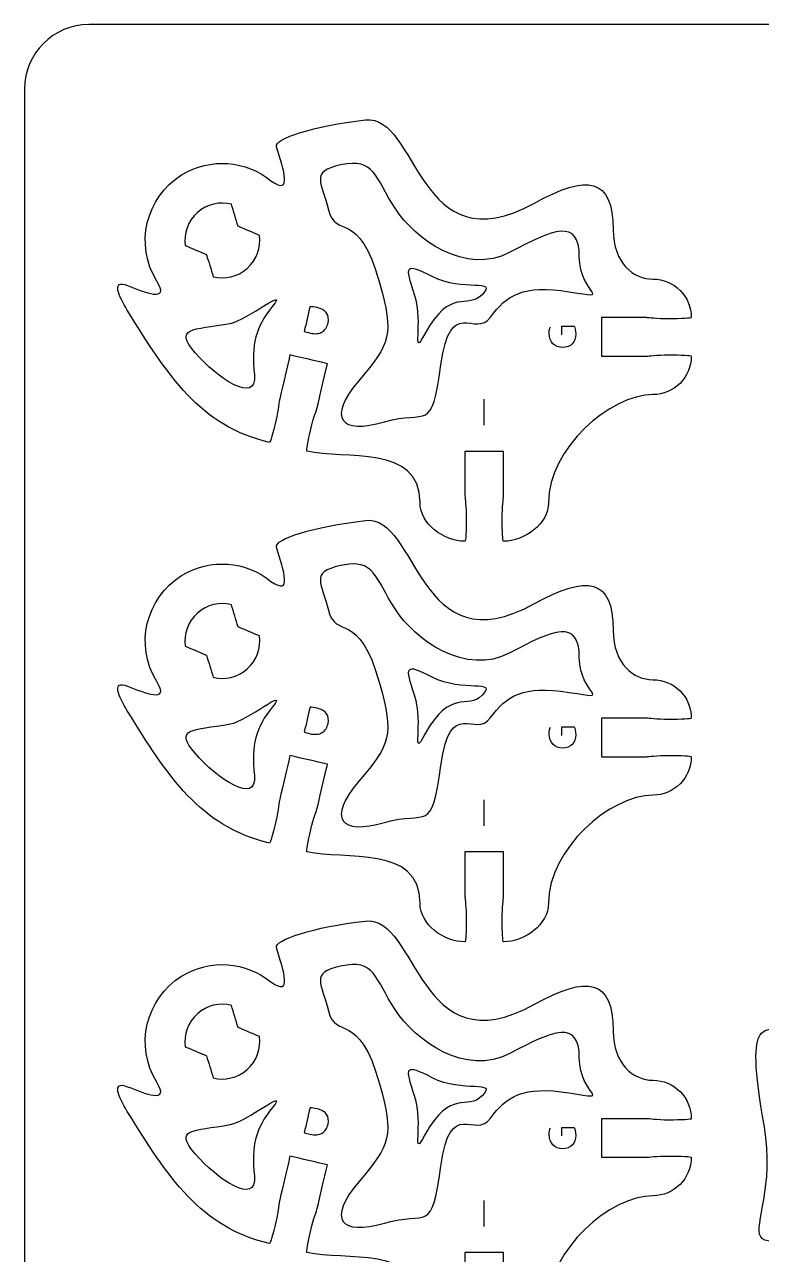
# Model space of a CAD drawing. Extents: x 0 to 300, y 0 to 300.
# Drawn here: x 0 to 57.5, y 204.2 to 300.1 of the extents above; entities that cross this region are included whole.
import ezdxf

# ---------------------------------------------------------------- set-up
doc = ezdxf.new("R2010")
doc.units = 0
doc.header["$MEASUREMENT"] = 0
doc.layers.add('DEFAULT', color=7, linetype='CONTINUOUS')

msp = doc.modelspace()

# ---------------------------------------------------------------- linework, layer by layer
at = {"layer": 'DEFAULT', "color": 250}
for points in [[(35.859, 268.837), (35.859, 270.858)], [(35.859, 237.63), (35.859, 239.651)], [(35.859, 206.423), (35.859, 208.444)]]:
    msp.add_lwpolyline(points, dxfattribs=at)
at = {"layer": 'DEFAULT', "color": 1}
for points, knots in [([(295.05, 0.05), (198.383, 0.05), (101.717, 0.05), (5.05, 0.05), (2.3, 0.05), (0.05, 2.3), (0.05, 5.05), (0.05, 101.717), (0.05, 198.383), (0.05, 295.05), (0.05, 297.8), (2.3, 300.05), (5.05, 300.05), (101.717, 300.05), (198.383, 300.05), (295.05, 300.05), (297.8, 300.05), (300.05, 297.8), (300.05, 295.05), (300.05, 198.383), (300.05, 101.717), (300.05, 5.05), (300.05, 2.3), (297.8, 0.05), (295.05, 0.05)], [0, 0, 0, 0, 822.047, 822.047, 822.047, 823.047, 823.047, 823.047, 1645.094, 1645.094, 1645.094, 1646.094, 1646.094, 1646.094, 2468.141, 2468.141, 2468.141, 2469.141, 2469.141, 2469.141, 3291.188, 3291.188, 3291.188, 3292.188, 3292.188, 3292.188, 3292.188]), ([(79.641, 271.99), (86.947, 263.605), (82.708, 251.067), (80.923, 249.241), (79.138, 247.415), (81.908, 246.253), (83.262, 244.26), (84.617, 242.269), (87.439, 238.782), (87.771, 251.98), (88.103, 265.178), (85.345, 286.497), (80.466, 286.76), (74.298, 287.092), (70.57, 296.133), (69.957, 291.154), (65.719, 256.718), (58.946, 273.524), (61.182, 248.205), (64.985, 205.123), (54.366, 232.939), (57.687, 214.179), (59.331, 204.891), (50.993, 202.385), (70.549, 208.97), (81.631, 212.702), (70.396, 216.923), (70.838, 221.309), (71.155, 224.459), (76.641, 228.243), (76.641, 232.421), (76.641, 232.478), (75.854, 232.524), (74.888, 232.524), (73.921, 232.524), (73.311, 232.421), (73.138, 232.421), (71.972, 232.421), (70.805, 232.421), (69.639, 232.421), (69.639, 233.422), (69.639, 234.423), (69.639, 235.424), (70.805, 235.424), (71.972, 235.424), (73.138, 235.424), (73.311, 235.424), (73.921, 235.321), (74.888, 235.321), (75.854, 235.321), (76.641, 235.367), (76.641, 235.424), (76.641, 245.823), (66.038, 237.189), (70.557, 260.65), (73.66, 276.757), (77.386, 274.579), (79.641, 271.99)], [1, 1, 1, 1, 2, 2, 2, 3, 3, 3, 4, 4, 4, 5, 5, 5, 6, 6, 6, 7, 7, 7, 8, 8, 8, 9, 9, 9, 10, 10, 10, 11, 11, 11, 12, 12, 12, 13, 13, 13, 22.92, 22.92, 22.92, 31.43, 31.43, 31.43, 41.35, 41.35, 41.35, 42.35, 42.35, 42.35, 43.35, 43.35, 43.35, 44.35, 44.35, 44.35, 45.35, 45.35, 45.35, 45.35]), ([(34.36, 263.302), (34.36, 264.47), (34.36, 265.638), (34.36, 266.806), (35.36, 266.806), (36.359, 266.806), (37.359, 266.806), (37.359, 265.638), (37.359, 264.47), (37.359, 263.302), (37.359, 263.13), (37.26, 262.523), (37.26, 261.553), (37.26, 260.586), (37.306, 259.803), (37.359, 259.803), (39.02, 259.803), (40.862, 261.147), (40.862, 262.805), (40.862, 267.06), (45.716, 271.226), (48.993, 271.226), (50.651, 271.226), (51.995, 272.566), (51.995, 274.224), (51.995, 274.281), (51.212, 274.323), (50.246, 274.323), (49.279, 274.323), (48.669, 274.224), (48.496, 274.224), (47.329, 274.224), (46.163, 274.224), (44.996, 274.224), (44.996, 275.224), (44.996, 276.224), (44.996, 277.223), (46.163, 277.223), (47.329, 277.223), (48.496, 277.223), (48.669, 277.223), (49.279, 277.124), (50.246, 277.124), (51.212, 277.124), (51.995, 277.17), (51.995, 277.223), (51.995, 278.885), (50.655, 280.225), (48.997, 280.225), (47.529, 280.225), (45.903, 281.446), (45.91, 284.074), (45.91, 288.138), (43.878, 288.417), (39.779, 286.148), (30.645, 281.097), (30.691, 293.105), (26.61, 292.629), (22.531, 292.153), (19.483, 291.175), (19.678, 290.54), (20.238, 288.695), (20.948, 286.688), (19.247, 287.884), (17.321, 289.457), (14.52, 289.722), (12.287, 288.336), (9.475, 286.589), (8.607, 282.885), (10.354, 280.07), (11.433, 278.338), (9.362, 279.216), (8.071, 279.724), (6.78, 280.236), (7.376, 278.878), (8.05, 277.795), (11.211, 272.704), (13.726, 268.76), (19.127, 267.5), (19.184, 267.5), (19.402, 268.248), (19.621, 269.18), (19.843, 270.122), (19.886, 270.735), (19.924, 270.905), (20.122, 271.759), (20.722, 274.316), (20.722, 274.316), (21.695, 274.089), (22.669, 273.862), (23.643, 273.635), (23.643, 273.635), (23.047, 271.074), (22.845, 270.224), (22.803, 270.055), (22.57, 269.487), (22.352, 268.541), (22.129, 267.599), (21.995, 266.83), (22.048, 266.816), (24.969, 266.128), (30.861, 267.402), (30.861, 262.805), (30.861, 261.147), (32.702, 259.803), (34.36, 259.803), (34.417, 259.803), (34.459, 260.586), (34.459, 261.553), (34.459, 262.523), (34.36, 263.13), (34.36, 263.302)], [2, 2, 2, 2, 11.93, 11.93, 11.93, 20.43, 20.43, 20.43, 30.36, 30.36, 30.36, 31.36, 31.36, 31.36, 32.36, 32.36, 32.36, 33.36, 33.36, 33.36, 34.36, 34.36, 34.36, 35.36, 35.36, 35.36, 36.36, 36.36, 36.36, 37.36, 37.36, 37.36, 47.28, 47.28, 47.28, 55.78, 55.78, 55.78, 65.7, 65.7, 65.7, 66.7, 66.7, 66.7, 67.7, 67.7, 67.7, 68.7, 68.7, 68.7, 69.7, 69.7, 69.7, 70.7, 70.7, 70.7, 71.7, 71.7, 71.7, 72.7, 72.7, 72.7, 73.7, 73.7, 73.7, 74.7, 74.7, 74.7, 75.7, 75.7, 75.7, 76.7, 76.7, 76.7, 77.7, 77.7, 77.7, 78.7, 78.7, 78.7, 79.7, 79.7, 79.7, 80.7, 80.7, 80.7, 81.7, 81.7, 81.7, 90.201959, 90.201959, 90.201959, 91.201959, 91.201959, 91.201959, 92.201959, 92.201959, 92.201959, 93.201959, 93.201959, 93.201959, 94.201959, 94.201959, 94.201959, 95.201959, 95.201959, 95.201959, 96.201959, 96.201959, 96.201959, 97.201959, 97.201959, 97.201959, 97.201959]), ([(14.749, 280.409), (14.573, 280.984), (14.396, 281.559), (14.22, 282.134), (13.669, 282.369), (13.117, 282.604), (12.566, 282.839), (12.442, 283.767), (12.76, 284.737), (13.511, 285.407), (14.259, 286.074), (15.261, 286.289), (16.167, 286.057), (16.34, 285.484), (16.513, 284.911), (16.686, 284.339), (17.239, 284.102), (17.791, 283.866), (18.344, 283.629), (18.464, 282.702), (18.146, 281.732), (17.399, 281.061), (16.647, 280.395), (15.652, 280.186), (14.749, 280.409)], [0, 0, 0, 0, 5.11489, 5.11489, 5.11489, 10.213527, 10.213527, 10.213527, 11.213527, 11.213527, 11.213527, 12.213527, 12.213527, 12.213527, 17.30055, 17.30055, 17.30055, 22.412311, 22.412311, 22.412311, 23.412311, 23.412311, 23.412311, 24.412311, 24.412311, 24.412311, 24.412311]), ([(34.36, 232.095), (34.36, 233.263), (34.36, 234.431), (34.36, 235.598), (35.36, 235.598), (36.359, 235.598), (37.359, 235.598), (37.359, 234.431), (37.359, 233.263), (37.359, 232.095), (37.359, 231.922), (37.26, 231.316), (37.26, 230.346), (37.26, 229.379), (37.306, 228.596), (37.359, 228.596), (39.02, 228.596), (40.862, 229.94), (40.862, 231.598), (40.862, 235.852), (45.716, 240.019), (48.993, 240.019), (50.651, 240.019), (51.995, 241.359), (51.995, 243.017), (51.995, 243.074), (51.212, 243.116), (50.246, 243.116), (49.279, 243.116), (48.669, 243.017), (48.496, 243.017), (47.329, 243.017), (46.163, 243.017), (44.996, 243.017), (44.996, 244.017), (44.996, 245.016), (44.996, 246.016), (46.163, 246.016), (47.329, 246.016), (48.496, 246.016), (48.669, 246.016), (49.279, 245.917), (50.246, 245.917), (51.212, 245.917), (51.995, 245.963), (51.995, 246.016), (51.995, 247.677), (50.655, 249.018), (48.997, 249.018), (47.529, 249.018), (45.903, 250.239), (45.91, 252.867), (45.91, 256.931), (43.878, 257.21), (39.779, 254.941), (30.645, 249.889), (30.691, 261.898), (26.61, 261.422), (22.531, 260.945), (19.483, 259.968), (19.678, 259.333), (20.238, 257.488), (20.948, 255.481), (19.247, 256.677), (17.321, 258.25), (14.52, 258.515), (12.287, 257.128), (9.475, 255.382), (8.607, 251.678), (10.354, 248.863), (11.433, 247.131), (9.362, 248.009), (8.071, 248.517), (6.78, 249.029), (7.376, 247.67), (8.05, 246.587), (11.211, 241.497), (13.726, 237.553), (19.127, 236.293), (19.184, 236.293), (19.402, 237.041), (19.621, 237.973), (19.843, 238.914), (19.886, 239.528), (19.924, 239.698), (20.122, 240.551), (20.722, 243.109), (20.722, 243.109), (21.695, 242.882), (22.669, 242.655), (23.643, 242.428), (23.643, 242.428), (23.047, 239.867), (22.845, 239.017), (22.803, 238.847), (22.57, 238.279), (22.352, 237.334), (22.129, 236.392), (21.995, 235.623), (22.048, 235.609), (24.969, 234.921), (30.861, 236.195), (30.861, 231.598), (30.861, 229.94), (32.702, 228.596), (34.36, 228.596), (34.417, 228.596), (34.459, 229.379), (34.459, 230.346), (34.459, 231.316), (34.36, 231.922), (34.36, 232.095)], [2, 2, 2, 2, 11.93, 11.93, 11.93, 20.43, 20.43, 20.43, 30.36, 30.36, 30.36, 31.36, 31.36, 31.36, 32.36, 32.36, 32.36, 33.36, 33.36, 33.36, 34.36, 34.36, 34.36, 35.36, 35.36, 35.36, 36.36, 36.36, 36.36, 37.36, 37.36, 37.36, 47.28, 47.28, 47.28, 55.78, 55.78, 55.78, 65.7, 65.7, 65.7, 66.7, 66.7, 66.7, 67.7, 67.7, 67.7, 68.7, 68.7, 68.7, 69.7, 69.7, 69.7, 70.7, 70.7, 70.7, 71.7, 71.7, 71.7, 72.7, 72.7, 72.7, 73.7, 73.7, 73.7, 74.7, 74.7, 74.7, 75.7, 75.7, 75.7, 76.7, 76.7, 76.7, 77.7, 77.7, 77.7, 78.7, 78.7, 78.7, 79.7, 79.7, 79.7, 80.7, 80.7, 80.7, 81.7, 81.7, 81.7, 90.201959, 90.201959, 90.201959, 91.201959, 91.201959, 91.201959, 92.201959, 92.201959, 92.201959, 93.201959, 93.201959, 93.201959, 94.201959, 94.201959, 94.201959, 95.201959, 95.201959, 95.201959, 96.201959, 96.201959, 96.201959, 97.201959, 97.201959, 97.201959, 97.201959]), ([(14.749, 249.201), (14.573, 249.777), (14.396, 250.352), (14.22, 250.927), (13.669, 251.162), (13.117, 251.397), (12.566, 251.632), (12.442, 252.56), (12.76, 253.53), (13.511, 254.2), (14.259, 254.867), (15.261, 255.082), (16.167, 254.849), (16.34, 254.277), (16.513, 253.704), (16.686, 253.131), (17.239, 252.895), (17.791, 252.659), (18.344, 252.422), (18.464, 251.495), (18.146, 250.524), (17.399, 249.854), (16.647, 249.187), (15.652, 248.979), (14.749, 249.201)], [0, 0, 0, 0, 5.11489, 5.11489, 5.11489, 10.213527, 10.213527, 10.213527, 11.213527, 11.213527, 11.213527, 12.213527, 12.213527, 12.213527, 17.30055, 17.30055, 17.30055, 22.412311, 22.412311, 22.412311, 23.412311, 23.412311, 23.412311, 24.412311, 24.412311, 24.412311, 24.412311]), ([(34.36, 200.888), (34.36, 202.056), (34.36, 203.224), (34.36, 204.391), (35.36, 204.391), (36.359, 204.391), (37.359, 204.391), (37.359, 203.224), (37.359, 202.056), (37.359, 200.888), (37.359, 200.715), (37.26, 200.109), (37.26, 199.138), (37.26, 198.172), (37.306, 197.389), (37.359, 197.389), (39.02, 197.389), (40.862, 198.733), (40.862, 200.391), (40.862, 204.645), (45.716, 208.812), (48.993, 208.812), (50.651, 208.812), (51.995, 210.152), (51.995, 211.81), (51.995, 211.867), (51.212, 211.909), (50.246, 211.909), (49.279, 211.909), (48.669, 211.81), (48.496, 211.81), (47.329, 211.81), (46.163, 211.81), (44.996, 211.81), (44.996, 212.81), (44.996, 213.809), (44.996, 214.809), (46.163, 214.809), (47.329, 214.809), (48.496, 214.809), (48.669, 214.809), (49.279, 214.71), (50.246, 214.71), (51.212, 214.71), (51.995, 214.756), (51.995, 214.809), (51.995, 216.47), (50.655, 217.811), (48.997, 217.811), (47.529, 217.811), (45.903, 219.032), (45.91, 221.66), (45.91, 225.724), (43.878, 226.002), (39.779, 223.734), (30.645, 218.682), (30.691, 230.691), (26.61, 230.215), (22.531, 229.738), (19.483, 228.761), (19.678, 228.126), (20.238, 226.281), (20.948, 224.274), (19.247, 225.47), (17.321, 227.043), (14.52, 227.308), (12.287, 225.921), (9.475, 224.175), (8.607, 220.471), (10.354, 217.656), (11.433, 215.924), (9.362, 216.802), (8.071, 217.31), (6.78, 217.822), (7.376, 216.463), (8.05, 215.38), (11.211, 210.29), (13.726, 206.346), (19.127, 205.086), (19.184, 205.086), (19.402, 205.834), (19.621, 206.765), (19.843, 207.707), (19.886, 208.321), (19.924, 208.491), (20.122, 209.344), (20.722, 211.902), (20.722, 211.902), (21.695, 211.675), (22.669, 211.448), (23.643, 211.221), (23.643, 211.221), (23.047, 208.66), (22.845, 207.81), (22.803, 207.64), (22.57, 207.072), (22.352, 206.127), (22.129, 205.185), (21.995, 204.416), (22.048, 204.402), (24.969, 203.714), (30.861, 204.987), (30.861, 200.391), (30.861, 198.733), (32.702, 197.389), (34.36, 197.389), (34.417, 197.389), (34.459, 198.172), (34.459, 199.138), (34.459, 200.109), (34.36, 200.715), (34.36, 200.888)], [2, 2, 2, 2, 11.93, 11.93, 11.93, 20.43, 20.43, 20.43, 30.36, 30.36, 30.36, 31.36, 31.36, 31.36, 32.36, 32.36, 32.36, 33.36, 33.36, 33.36, 34.36, 34.36, 34.36, 35.36, 35.36, 35.36, 36.36, 36.36, 36.36, 37.36, 37.36, 37.36, 47.28, 47.28, 47.28, 55.78, 55.78, 55.78, 65.7, 65.7, 65.7, 66.7, 66.7, 66.7, 67.7, 67.7, 67.7, 68.7, 68.7, 68.7, 69.7, 69.7, 69.7, 70.7, 70.7, 70.7, 71.7, 71.7, 71.7, 72.7, 72.7, 72.7, 73.7, 73.7, 73.7, 74.7, 74.7, 74.7, 75.7, 75.7, 75.7, 76.7, 76.7, 76.7, 77.7, 77.7, 77.7, 78.7, 78.7, 78.7, 79.7, 79.7, 79.7, 80.7, 80.7, 80.7, 81.7, 81.7, 81.7, 90.201959, 90.201959, 90.201959, 91.201959, 91.201959, 91.201959, 92.201959, 92.201959, 92.201959, 93.201959, 93.201959, 93.201959, 94.201959, 94.201959, 94.201959, 95.201959, 95.201959, 95.201959, 96.201959, 96.201959, 96.201959, 97.201959, 97.201959, 97.201959, 97.201959]), ([(14.749, 217.994), (14.573, 218.569), (14.396, 219.144), (14.22, 219.719), (13.669, 219.955), (13.117, 220.19), (12.566, 220.425), (12.442, 221.353), (12.76, 222.323), (13.511, 222.993), (14.259, 223.66), (15.261, 223.875), (16.167, 223.642), (16.34, 223.07), (16.513, 222.497), (16.686, 221.924), (17.239, 221.688), (17.791, 221.452), (18.344, 221.215), (18.464, 220.287), (18.146, 219.317), (17.399, 218.647), (16.647, 217.98), (15.652, 217.772), (14.749, 217.994)], [0, 0, 0, 0, 5.11489, 5.11489, 5.11489, 10.213527, 10.213527, 10.213527, 11.213527, 11.213527, 11.213527, 12.213527, 12.213527, 12.213527, 17.30055, 17.30055, 17.30055, 22.412311, 22.412311, 22.412311, 23.412311, 23.412311, 23.412311, 24.412311, 24.412311, 24.412311, 24.412311])]:
    msp.add_open_spline(points, degree=3, knots=knots, dxfattribs=at)
at = {"layer": 'DEFAULT', "color": 5}
for points in [[(24.675, 289.116), (27.349, 289.705), (27.331, 288.17), (28.909, 285.738), (30.486, 283.305), (34.437, 280.483), (37.857, 282.309), (41.277, 284.135), (43.269, 284.959), (43.269, 281.974), (43.269, 278.989), (46.106, 278.657), (42.488, 279.238), (38.869, 279.819), (37.579, 278.953), (36.357, 277.269), (35.134, 275.586), (33.225, 278.966), (32.478, 273.54), (31.731, 268.115), (31.482, 270.085), (28.078, 269.1), (24.675, 268.115), (23.596, 269.369), (26.086, 272.311), (28.577, 275.254), (28.841, 275.866), (27.705, 279.943), (26.086, 285.754), (24.272, 283.329), (23.726, 285.63), (23.222, 287.746), (22.227, 288.576), (24.675, 289.116)], [(24.675, 257.909), (27.349, 258.498), (27.331, 256.963), (28.909, 254.531), (30.486, 252.098), (34.437, 249.276), (37.857, 251.102), (41.277, 252.928), (43.269, 253.752), (43.269, 250.767), (43.269, 247.782), (46.106, 247.45), (42.488, 248.031), (38.869, 248.612), (37.579, 247.746), (36.357, 246.062), (35.134, 244.378), (33.225, 247.758), (32.478, 242.333), (31.731, 236.908), (31.482, 238.878), (28.078, 237.893), (24.675, 236.908), (23.596, 238.162), (26.086, 241.104), (28.577, 244.047), (28.841, 244.659), (27.705, 248.736), (26.086, 254.547), (24.272, 252.122), (23.726, 254.422), (23.222, 256.539), (22.227, 257.369), (24.675, 257.909)], [(24.675, 226.701), (27.349, 227.291), (27.331, 225.756), (28.909, 223.324), (30.486, 220.891), (34.437, 218.069), (37.857, 219.895), (41.277, 221.721), (43.269, 222.545), (43.269, 219.56), (43.269, 216.575), (46.106, 216.243), (42.488, 216.824), (38.869, 217.405), (37.579, 216.539), (36.357, 214.855), (35.134, 213.171), (33.225, 216.551), (32.478, 211.126), (31.731, 205.701), (31.482, 207.671), (28.078, 206.686), (24.675, 205.701), (23.596, 206.955), (26.086, 209.897), (28.577, 212.839), (28.841, 213.452), (27.705, 217.529), (26.086, 223.34), (24.272, 220.915), (23.726, 223.215), (23.222, 225.332), (22.227, 226.162), (24.675, 226.701)]]:
    msp.add_open_spline(points, degree=3, knots=[1, 1, 1, 1, 2, 2, 2, 3, 3, 3, 4, 4, 4, 5, 5, 5, 6, 6, 6, 7, 7, 7, 8, 8, 8, 9, 9, 9, 10, 10, 10, 11, 11, 11, 12, 12, 12, 12], dxfattribs=at)
at = {"layer": 'DEFAULT', "color": 3}
for points in [[(35.694, 279.005), (36.971, 280.323), (34.2, 279.207), (31.772, 280.452), (29.672, 281.529), (29.672, 281.308), (30.434, 279.005), (31.181, 276.748), (30.135, 273.923), (31.243, 275.968), (33.222, 279.62), (34.555, 277.83), (35.694, 279.005)], [(16.077, 276.777), (13.084, 276.251), (11.664, 276.466), (13.345, 274.49), (15.026, 272.514), (18.201, 270.398), (17.952, 272.763), (17.703, 275.129), (18.038, 276.484), (19.365, 278.11), (20.691, 279.736), (17.365, 277.004), (16.077, 276.777)], [(35.694, 247.798), (36.971, 249.116), (34.2, 248), (31.772, 249.245), (29.672, 250.322), (29.672, 250.101), (30.434, 247.798), (31.181, 245.54), (30.135, 242.716), (31.243, 244.761), (33.222, 248.414), (34.555, 246.622), (35.694, 247.798)], [(16.077, 245.57), (13.084, 245.044), (11.664, 245.259), (13.345, 243.283), (15.026, 241.307), (18.201, 239.191), (17.952, 241.556), (17.703, 243.922), (18.038, 245.277), (19.365, 246.903), (20.691, 248.529), (17.365, 245.796), (16.077, 245.57)], [(35.694, 216.591), (36.971, 217.909), (34.2, 216.793), (31.772, 218.038), (29.672, 219.115), (29.672, 218.893), (30.434, 216.591), (31.181, 214.333), (30.135, 211.509), (31.243, 213.553), (33.222, 217.206), (34.555, 215.415), (35.694, 216.591)], [(16.077, 214.363), (13.084, 213.837), (11.664, 214.052), (13.345, 212.076), (15.026, 210.1), (18.201, 207.983), (17.952, 210.349), (17.703, 212.715), (18.038, 214.07), (19.365, 215.696), (20.691, 217.322), (17.365, 214.589), (16.077, 214.363)]]:
    msp.add_open_spline(points, degree=3, knots=[0, 0, 0, 0, 1, 1, 1, 2, 2, 2, 3, 3, 3, 4, 4, 4, 4], dxfattribs=at)
at = {"layer": 'DEFAULT', "color": 250}
for points, knots in [([(22.288, 278.086), (22.449, 278.073), (22.637, 278.047), (22.838, 278), (23.203, 277.915), (23.443, 277.77), (23.578, 277.569), (23.716, 277.368), (23.765, 277.116), (23.691, 276.798), (23.616, 276.477), (23.455, 276.237), (23.229, 276.099), (23.002, 275.958), (22.676, 275.93), (22.293, 276.019), (22.112, 276.061), (21.962, 276.105), (21.837, 276.149), (21.988, 276.795), (22.138, 277.44), (22.288, 278.086)], [0, 0, 0, 0, 1, 1, 1, 2, 2, 2, 3, 3, 3, 4, 4, 4, 5, 5, 5, 6, 6, 6, 11.635067, 11.635067, 11.635067, 11.635067]), ([(41.903, 275.888), (41.903, 276.11), (41.903, 276.332), (41.903, 276.554), (42.227, 276.554), (42.551, 276.554), (42.875, 276.554), (42.917, 276.436), (42.986, 276.206), (42.986, 275.933), (42.986, 275.627), (42.908, 275.375), (42.719, 275.177), (42.551, 275.003), (42.281, 274.896), (41.967, 274.896), (41.364, 274.898), (40.923, 275.312), (40.923, 275.99), (40.923, 276.224), (40.974, 276.406), (41.016, 276.494)], [0, 0, 0, 0, 1.887, 1.887, 1.887, 4.641, 4.641, 4.641, 5.641, 5.641, 5.641, 6.641, 6.641, 6.641, 7.641, 7.641, 7.641, 8.641, 8.641, 8.641, 9.641, 9.641, 9.641, 9.641]), ([(22.288, 246.878), (22.449, 246.866), (22.637, 246.84), (22.838, 246.793), (23.203, 246.708), (23.443, 246.563), (23.578, 246.362), (23.716, 246.161), (23.765, 245.909), (23.691, 245.591), (23.616, 245.27), (23.455, 245.03), (23.229, 244.892), (23.002, 244.751), (22.676, 244.723), (22.293, 244.811), (22.112, 244.854), (21.962, 244.898), (21.837, 244.942), (21.988, 245.588), (22.138, 246.233), (22.288, 246.878)], [0, 0, 0, 0, 1, 1, 1, 2, 2, 2, 3, 3, 3, 4, 4, 4, 5, 5, 5, 6, 6, 6, 11.635067, 11.635067, 11.635067, 11.635067]), ([(41.903, 244.681), (41.903, 244.903), (41.903, 245.125), (41.903, 245.346), (42.227, 245.346), (42.551, 245.346), (42.875, 245.346), (42.917, 245.229), (42.986, 244.999), (42.986, 244.726), (42.986, 244.42), (42.908, 244.168), (42.719, 243.97), (42.551, 243.796), (42.281, 243.688), (41.967, 243.688), (41.364, 243.691), (40.923, 244.105), (40.923, 244.783), (40.923, 245.017), (40.974, 245.199), (41.016, 245.286)], [0, 0, 0, 0, 1.887, 1.887, 1.887, 4.641, 4.641, 4.641, 5.641, 5.641, 5.641, 6.641, 6.641, 6.641, 7.641, 7.641, 7.641, 8.641, 8.641, 8.641, 9.641, 9.641, 9.641, 9.641]), ([(22.288, 215.671), (22.449, 215.659), (22.637, 215.633), (22.838, 215.586), (23.203, 215.501), (23.443, 215.356), (23.578, 215.155), (23.716, 214.954), (23.765, 214.702), (23.691, 214.384), (23.616, 214.063), (23.455, 213.823), (23.229, 213.685), (23.002, 213.544), (22.676, 213.515), (22.293, 213.604), (22.112, 213.647), (21.962, 213.691), (21.837, 213.735), (21.988, 214.381), (22.138, 215.026), (22.288, 215.671)], [0, 0, 0, 0, 1, 1, 1, 2, 2, 2, 3, 3, 3, 4, 4, 4, 5, 5, 5, 6, 6, 6, 11.635067, 11.635067, 11.635067, 11.635067]), ([(41.903, 213.474), (41.903, 213.695), (41.903, 213.917), (41.903, 214.139), (42.227, 214.139), (42.551, 214.139), (42.875, 214.139), (42.917, 214.022), (42.986, 213.791), (42.986, 213.519), (42.986, 213.213), (42.908, 212.961), (42.719, 212.763), (42.551, 212.589), (42.281, 212.481), (41.967, 212.481), (41.364, 212.484), (40.923, 212.898), (40.923, 213.576), (40.923, 213.809), (40.974, 213.992), (41.016, 214.079)], [0, 0, 0, 0, 1.887, 1.887, 1.887, 4.641, 4.641, 4.641, 5.641, 5.641, 5.641, 6.641, 6.641, 6.641, 7.641, 7.641, 7.641, 8.641, 8.641, 8.641, 9.641, 9.641, 9.641, 9.641])]:
    msp.add_open_spline(points, degree=3, knots=knots, dxfattribs=at)

doc.saveas('drawing.dxf')
